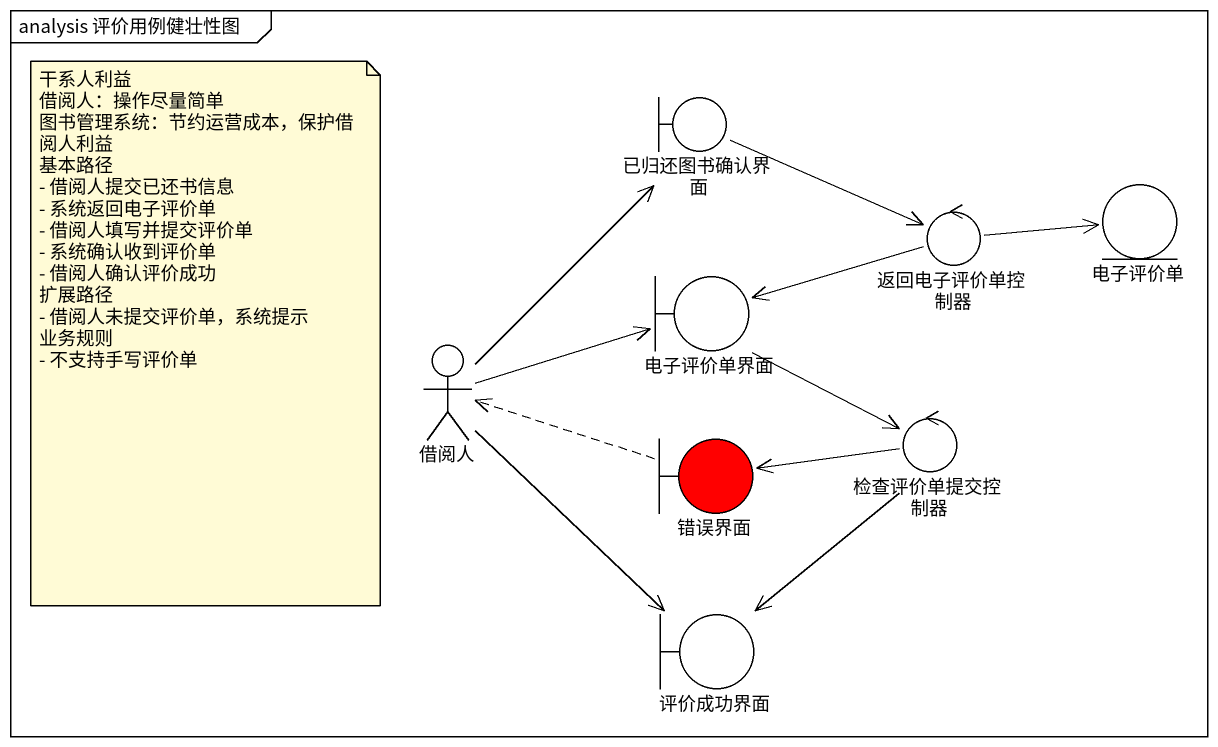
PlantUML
@startuml
mainframe analysis 评价用例健壮性图
boundary 已归还图书确认界面
entity 电子评价单
boundary 电子评价单界面
control 返回电子评价单控制器
actor 借阅人
control 检查评价单提交控制器
boundary 错误界面 #FF0000
boundary 评价成功界面
已归还图书确认界面 -right-> 返回电子评价单控制器
电子评价单界面 --> 检查评价单提交控制器
返回电子评价单控制器 -right-> 电子评价单
返回电子评价单控制器 -left-> 电子评价单界面
借阅人 -up-> 已归还图书确认界面
借阅人 -right-> 电子评价单界面
借阅人 --> 评价成功界面
检查评价单提交控制器 -left-> 错误界面
检查评价单提交控制器 --> 评价成功界面
错误界面 .left.> 借阅人
note as N1
  干系人利益
  借阅人：操作尽量简单
  图书管理系统：节约运营成本，保护借阅人利益
  基本路径
  - 借阅人提交已还书信息
  - 系统返回电子评价单
  - 借阅人填写并提交评价单
  - 系统确认收到评价单
  - 借阅人确认评价成功
  扩展路径
  - 借阅人未提交评价单，系统提示
  业务规则
  - 不支持手写评价单
end note
@enduml
